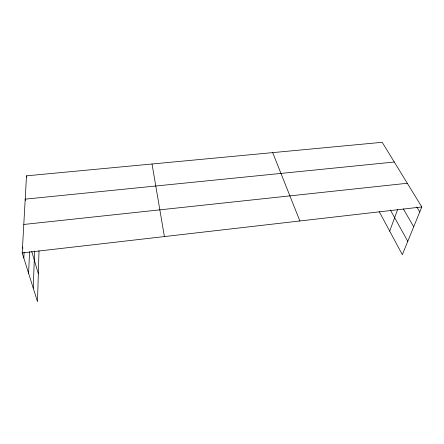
<?xml version="1.0" encoding="UTF-8"?>
<svg xmlns="http://www.w3.org/2000/svg" width="444" height="444" viewBox="0 0 444 444"><rect width="100%" height="100%" fill="white"/><g stroke="black" fill="none" stroke-linecap="round" stroke-linejoin="round"><path stroke-width="0.67" d="M39.011 250.821L37.507 301.698L22.2 252.936L26.501 175.83L382.206 142.302L421.8 206.943L402.325 254.678L379.248 211.671M33.25 288.134L34.604 250.988M28.605 273.332L29.559 251.731M23.815 258.086L24.126 252.192M389.699 231.146L397.73 209.291M22.2 252.936L421.8 206.943M23.787 224.459L407.298 183.267M394.283 162.021L25.203 199.14L25.563 200.438M416.811 207.048L419.763 211.938M403.324 208.885L413.703 226.79M390.404 210.084L407.781 241.303M272.683 152.625L299.883 220.973M22.527 247.031L22.927 248.318M31.729 251.371L38.334 273.765M26.501 175.83L26.845 177.134M152.02 164.003L164.413 236.569"/></g></svg>
